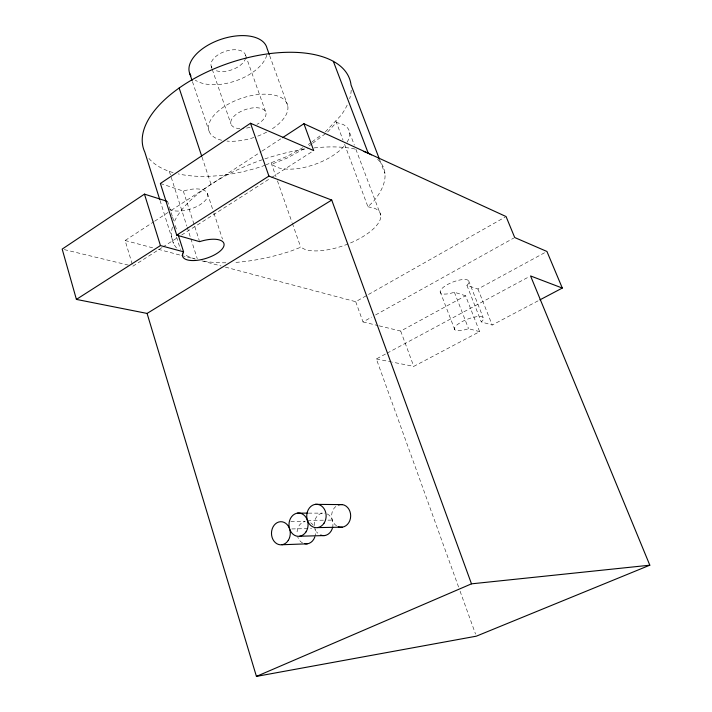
<?xml version="1.0" encoding="UTF-8"?>
<svg xmlns="http://www.w3.org/2000/svg" width="712" height="712" viewBox="0 0 712 712"><rect width="100%" height="100%" fill="white"/><g stroke="black" fill="none" stroke-linecap="round" stroke-linejoin="round"><path stroke-width="0.53" stroke-dasharray="3.56 2.67" d="M327.662 131.978L336.411 122.446L342.784 124.342A42.907 19.874 -20 0 1 346.833 142.578M344.59 144.305L367.935 206.765L373.444 201.443A111.704 47.829 -18.9 0 0 377.582 159.257M311.188 142.551L306.614 145.613M312.078 141.884L321.815 134.524M325.357 131.853L341.057 115.308A108.802 54.201 -18.7 0 0 347.839 103.641M309.061 146.005L311.723 144.002M312.604 143.335L325.891 133.313M132.236 264.152L125.107 240.505L153.756 221.797M154.682 221.192L170.391 210.93M171.316 210.334L261.197 151.629M262.132 151.015L281.632 138.279M132.859 266.208L161.909 247.634M162.843 247.037L177.84 237.452M181.587 235.058L270.605 178.151M271.548 177.555L312.773 151.193M225.375 267.116L355.715 301.701L505.102 217.098M355.715 301.701L363.013 321.94L371.708 317.098M375.571 314.953L513.753 238.066M302.778 147.722L286.464 156.702L266.137 164.748M304.264 148.648L286.981 158.144L271.628 164.223L276.265 167.071A42.907 19.874 -20 0 0 345.623 144.314M379.167 325.847L400.705 331.062L465.559 295.765L479.621 331.659L413.77 366.377L392.392 362.132M465.559 295.765L454.381 292.232A15.37 5.037 -21.3 0 1 440.425 290.621A15.37 5.037 -21.3 0 1 459.818 279.994A15.37 5.037 -21.3 0 1 466.912 285.361L477.939 289.028L545 252.529M458.581 587.017L376.354 358.955L386.118 353.695M387.088 353.17L529.577 276.47M479.621 331.659L468.567 328.677A15.53 4.646 -21.2 0 1 454.665 327.573A15.53 4.646 -21.2 0 1 474.37 317.116A15.53 4.646 -21.2 0 1 481.294 321.922L492.197 325.028L538.931 300.384M265.149 165.148L262.158 166.332A108.802 54.201 -18.7 0 1 178.196 173.888M367.935 206.765L374.272 208.18A43.948 17.506 -20 0 1 362.559 236.856A43.948 17.506 -20 0 1 305.27 249.583L300.731 247.242L291.528 250.847A111.704 47.829 -18.9 0 1 233.732 262.514M291.831 528.936L311.58 528.562M290.843 521.673L305.19 521.522A11.223 9.238 -89.9 0 0 297.109 533.947M307.406 520.33L323.64 520.187M327.965 520.152L332.299 520.107M308.296 513.13L322.456 513.121M376.354 358.955L391.324 361.927M64.329 249.618L128.569 265.167M363.013 321.94L378.09 325.589M125.107 240.505L153.89 248.141M158.162 249.271L180.545 255.216M181.613 255.501L194.403 258.892M201.879 260.877L221.103 265.977M160.387 183.474L183.34 191.11A21.342 9.63 -16.8 0 1 206.8 192.32A21.342 9.63 -16.8 0 1 195.755 207.023A21.342 9.63 -16.8 0 1 169.607 209.364M477.939 289.028L492.197 325.028M468.629 280.724L483.154 317.543M466.912 285.361L481.294 321.922M454.381 292.232L468.567 328.677M440.158 291.715L454.799 329.727M379.843 160.28L384.97 173.701M349.654 132.708L354.327 145.106M355.884 149.244L380.795 215.38M335.868 120.978L343.033 140.148M400.705 331.062L413.77 366.377M269.661 55.616L287.701 105.536M460.086 591.2L475.554 634.098M245.595 55.233L265.914 112.621M271.121 162.781L275.998 176.674M277.449 180.83L292 222.34M292.365 223.372L300.731 247.242M211.197 66.305L211.918 68.405M212.274 69.447L230.964 123.986M192.454 81.666L209.052 131.115M202.03 157.147L211.046 184.381M207.468 193.486L213.609 212.14M213.947 213.173L222.473 239.081M183.34 191.11L199.298 240.612M169.322 171.396L186.829 226.087M187.167 227.137L190.531 237.657M190.869 238.707L197.269 258.687M172.268 216.137L167.614 201.452A21.342 9.63 -16.8 0 0 166.581 204.273M172.598 217.187L173.933 221.388M175.259 225.579L176.923 230.822M176.531 237.007L180.483 249.52M160.022 200.392L173.595 243.513M310.646 522.768A11.223 9.238 -89.9 0 1 313.689 525.937M314.766 537.124A11.223 9.238 -89.9 0 0 314.864 528.5A11.294 9.381 -89.7 0 0 317.748 533.181M302.582 542.953A11.223 9.238 -89.9 0 1 297.687 536.777M327.262 513.931A11.294 9.381 -89.7 0 1 332.878 525.937M314.277 525.652A11.294 9.381 -89.7 0 1 324.903 513.147M336.616 525.892A11.365 9.523 -89.6 0 1 331.641 515.283A11.365 9.523 -89.6 0 1 337.577 505.36M225.9 262.79A111.704 47.829 -18.9 0 1 201.612 260.69M195.31 259.088A111.704 47.829 -18.9 0 1 182.575 253.303M176.523 247.972A111.704 47.829 -18.9 0 1 172.696 226.122M174.609 221.156A111.704 47.829 -18.9 0 1 307.566 148.719M314.214 147.9A111.704 47.829 -18.9 0 1 355.252 149.093M351.212 90.104A108.802 54.201 -18.7 0 1 349.654 98.719M173.123 172.598A108.802 54.201 -18.7 0 1 148.657 158.109M239.891 128.623A18.387 9.131 -18.7 0 1 234.8 115.504A18.387 9.131 -18.7 0 1 261.998 108.749A18.387 9.131 -18.7 0 1 256.952 124.386M250.028 127.252A18.387 9.131 -18.7 0 1 243.032 128.578M221.69 140.246A41.385 20.559 -18.7 0 1 220.845 108.981A41.385 20.559 -18.7 0 1 279.166 96.627A41.385 20.559 -18.7 0 1 270.533 129.895M266.671 132.103A41.385 20.559 -18.7 0 1 255.911 136.811M253.926 137.487A41.385 20.559 -18.7 0 1 226.968 141.083M266.795 55.144A40.682 22.027 -18.5 0 1 236.108 80.714A40.682 22.027 -18.5 0 1 195.319 80.18M211.971 67.836A18.076 9.781 -18.5 0 1 225.624 51.246A18.076 9.781 -18.5 0 1 245.765 56.96M245.658 57.859A18.076 9.781 -18.5 0 1 233.305 69.242A18.076 9.781 -18.5 0 1 214.953 70.203"/><path stroke-width="1.07" d="M166.564 201.122L144.456 194.127L62.184 249.093L76.406 299.405L147.081 313.431L331.73 200.063L471.486 583.84L649.816 565.194L530.556 275.945L562.302 288.057L539.91 299.868M282.566 137.674L303.926 123.719L313.716 150.597L250.499 123.256L160.387 183.474L176.727 235.138L199.636 241.662A21.645 8.945 -17.2 0 1 224.102 244.59A21.645 8.945 -17.2 0 1 199.841 259.916A21.645 8.945 -17.2 0 1 183.571 251.808L160.449 245.569L76.406 299.405M176.727 235.138L268.913 176.087L331.73 200.063M147.081 313.431L256.436 676.4L471.486 583.84M649.816 565.194L476.301 636.19L256.436 676.4M281.89 544.76L307.308 543.817M299.574 536.243L324.654 535.558M317.516 527.61L342.25 527.165M297.402 513.138L307.21 513.13M315.265 504.354L342.463 504.621M303.926 123.719L506.063 216.546L514.714 237.532L546.941 251.47L562.302 288.057M379.452 159.248L351.034 84.942A108.802 54.201 -18.7 0 0 231.809 62.184A108.802 54.201 -18.7 0 0 144.785 152.012L159.684 199.342M333.35 61.348L368.255 153.267M269.287 54.575L267.036 48.327A40.682 22.027 -18.5 0 0 219.483 39.854A40.682 22.027 -18.5 0 0 190.914 75.846M250.499 123.256L268.913 176.087M189.632 73.247L192.107 80.607M179.148 88.012L201.683 156.097M178.249 235.022L183.571 251.808M144.456 194.127L160.449 245.569M338.351 505.022A11.365 9.523 -89.6 0 1 350.678 515.986A11.365 9.523 -89.6 0 1 338.138 526.675M363.69 151.425A111.704 47.829 -18.9 0 1 371.415 154.869M314.766 537.124A11.223 9.238 -89.9 0 1 304.896 543.763M332.727 526.907A11.294 9.381 -89.7 0 1 320.605 535.05M288.262 540.399A11.561 9.398 -89.5 0 0 282.255 521.816A11.561 9.398 -89.5 0 0 272.153 537.569A11.561 9.398 -89.5 0 0 288.262 540.399M306.035 531.837A11.641 9.55 -89.3 0 0 299.894 513.156A11.641 9.55 -89.3 0 0 289.659 529.061A11.641 9.55 -89.3 0 0 306.035 531.837M324.076 523.142A11.712 9.701 -89.1 0 0 317.792 504.372A11.712 9.701 -89.1 0 0 307.433 520.41A11.712 9.701 -89.1 0 0 324.076 523.142"/></g></svg>
